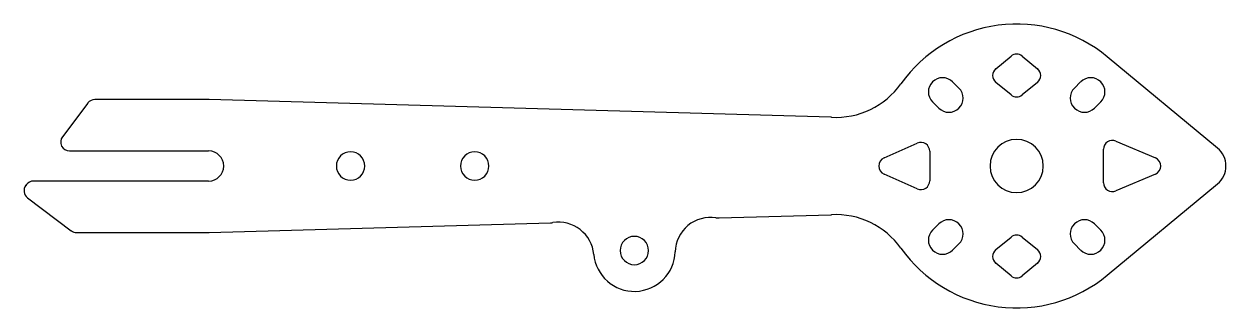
# Model space of a CAD drawing. Header units: millimetres. Extents: x -21 to 115, y -16 to 16.
import ezdxf

# ---------------------------------------------------------------- set-up
doc = ezdxf.new("R2010")
doc.units = ezdxf.units.MM
doc.layers.add('CUT', color=7, linetype='Continuous')

msp = doc.modelspace()

# ---------------------------------------------------------------- linework, layer by layer
at = {"layer": 'CUT'}
for p, q in [((88.75, 10.97), (90.47, 12.38)), ((91.74, 12.38), (93.46, 10.97)), ((113.76, 2), (101.31, 12.32)), ((83.88, 9.48), (84.59, 8.78)), ((90.47, 8.02), (88.75, 9.43)), ((93.46, 9.43), (91.74, 8.02)), ((97.62, 8.78), (98.32, 9.48)), ((-13.62, 7.1), (-16.48, 3.3)), ((0, 7.5), (-12.82, 7.5)), ((70.16, 5.5), (0.06, 7.5)), ((82.32, 6.52), (81.62, 7.22)), ((100.59, 7.22), (99.88, 6.52)), ((102.29, 2.81), (106.74, 0.92)), ((-15.68, 1.7), (0, 1.7)), ((76.16, 0.91), (79.9, 2.58)), ((81.3, 1.66), (81.3, -1.66)), ((100.9, -1.89), (100.9, 1.89)), ((79.9, -2.58), (76.16, -0.91)), ((106.74, -0.92), (102.29, -2.81)), ((-20.55, -2.1), (-20.62, -2.18)), ((0, -1.7), (-19.75, -1.7)), ((101.31, -12.32), (113.76, -2)), ((-20.42, -3.58), (-15.49, -7.3)), ((0.06, -7.5), (38.56, -6.4)), ((57.56, -5.86), (70.16, -5.5)), ((81.62, -7.22), (82.32, -6.52)), ((99.88, -6.52), (100.59, -7.22)), ((-14.88, -7.5), (0, -7.5)), ((88.75, -9.43), (90.47, -8.02)), ((91.74, -8.02), (93.46, -9.43)), ((84.59, -8.78), (83.88, -9.48)), ((98.32, -9.48), (97.62, -8.78)), ((90.47, -12.38), (88.75, -10.97)), ((93.46, -10.97), (91.74, -12.38))]:
    msp.add_line(p, q, dxfattribs=at)
for centre, radius, start, end in [((91.1, 0), 16, 50.3501, 144.599), ((91.1, 11.61), 1, 50.7106, 129.2894), ((89.38, 10.2), 1, 129.2894, 230.7106), ((92.82, 10.2), 1, -50.7106, 50.7106), ((82.75, 8.35), 1.6, 45, 225), ((99.46, 8.35), 1.6, -45, 135), ((70.72, 14.48), 9, -93.2419, -35.401), ((83.46, 7.65), 1.6, -135, 45), ((98.75, 7.65), 1.6, 135, 315), ((-12.82, 6.5), 1, 90, 142.9918), ((0, 5.5), 2, 88.3658, 90), ((91.1, 8.79), 1, -129.2894, -50.7106), ((70.1, 3.5), 2, 86.7581, 88.3658), ((-15.68, 2.7), 1, -217.0082, -90), ((91.1, 0), 3, 0, 180), ((101.9, 1.89), 1, 66.9745, 180), ((0, 0), 1.7, -90, 90), ((16, 0), 1.6, 0, 180), ((30, 0), 1.6, 0, 180), ((80.3, 1.66), 1, 0, 113.9625), ((112.1, 0), 2.6, -50.3501, 50.3501), ((16, 0), 1.6, -180, 0), ((30, 0), 1.6, -180, 0), ((76.56, 0), 1, 113.9625, 246.0375), ((91.1, 0), 3, 180, 360), ((106.35, 0), 1, -66.9745, 66.9745), ((-19.82, -2.78), 1, -217.0082, -127.0082), ((-19.75, -2.7), 1, 90, 142.9918), ((80.3, -1.66), 1, -113.9625, 0), ((101.9, -1.89), 1, 180, 293.0255), ((38.5, -4.4), 2, -88.3658, -81.0151), ((39.44, -10.33), 4, 5.3202, 98.9849), ((56.6, -9.79), 4, 81.335, 178.2643), ((57.5, -3.86), 2, -98.665, -88.3658), ((70.1, -3.5), 2, -88.3658, -86.7581), ((70.72, -14.48), 9, 35.401, 93.2419), ((83.46, -7.65), 1.6, -45, 135), ((98.75, -7.65), 1.6, 45, 225), ((-14.88, -6.5), 1, -127.0082, -90), ((0, -5.5), 2, -90, -88.3658), ((48, -9.53), 1.6, 0, 180), ((82.75, -8.35), 1.6, 135, 315), ((91.1, -8.79), 1, 50.7106, 129.2894), ((99.46, -8.35), 1.6, -135, 45), ((91.1, 0), 16, -144.599, -50.3501), ((89.38, -10.2), 1, 129.2894, 230.7106), ((92.82, -10.2), 1, -50.7106, 50.7106), ((48, -9.53), 4.6, -174.6798, -1.7357), ((48, -9.53), 1.6, 180, 360), ((91.1, -11.61), 1, -129.2894, -50.7106)]:
    msp.add_arc(centre, radius, start, end, dxfattribs=at)

doc.saveas('drawing.dxf')
